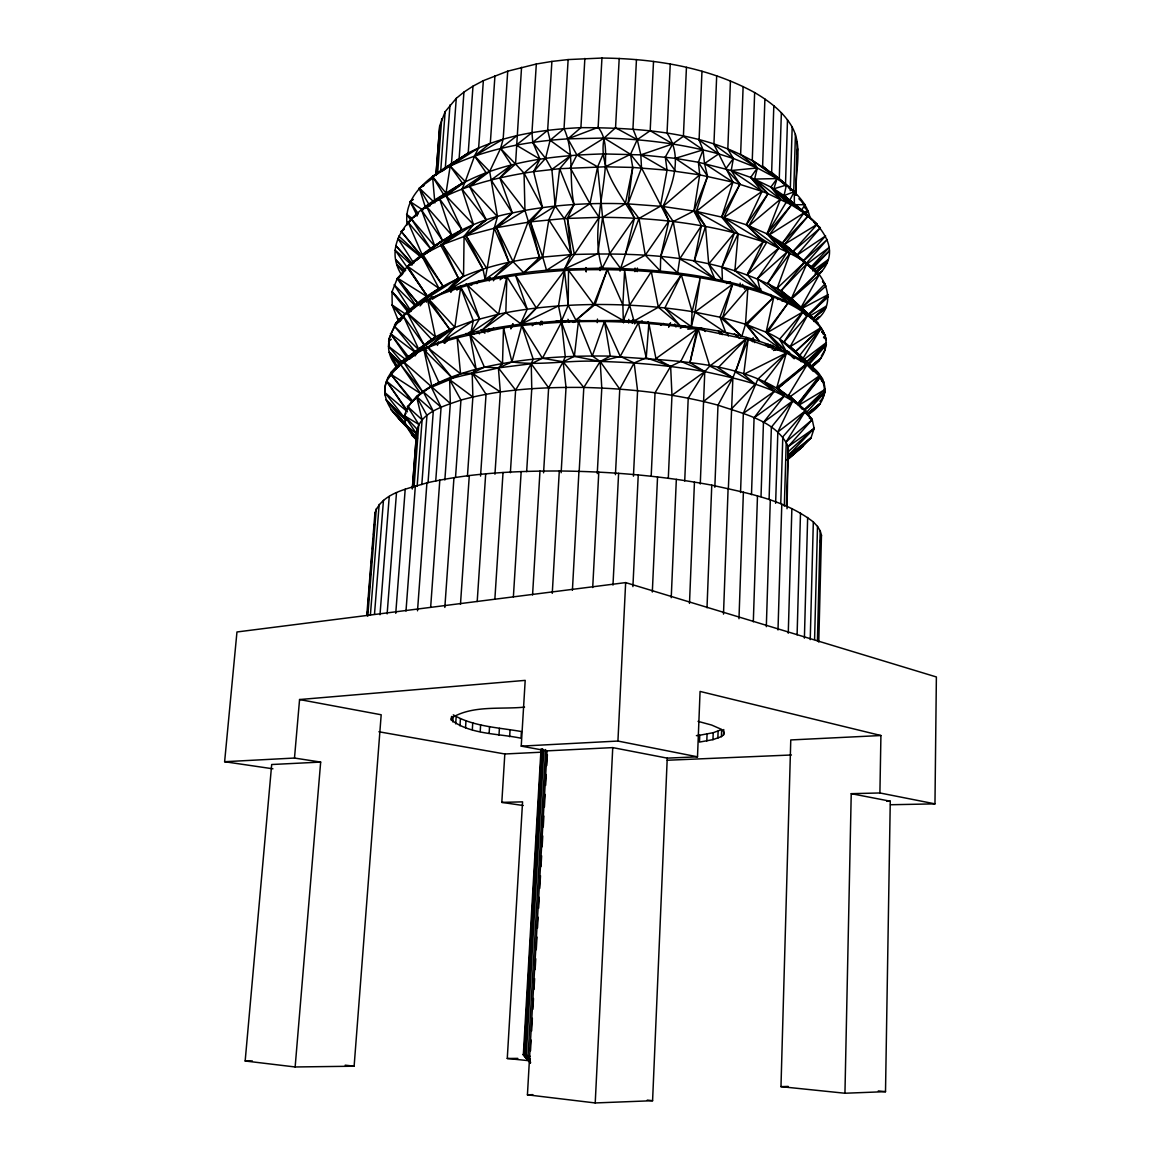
<?xml version="1.0" encoding="UTF-8"?>
<svg xmlns="http://www.w3.org/2000/svg" width="1161" height="1161" viewBox="0 0 1161 1161"><rect width="100%" height="100%" fill="white"/><g stroke="black" fill="none" stroke-linecap="round" stroke-linejoin="round"><path stroke-width="1.5" d="M453.269 714.871C473.732 726.699 498.577 727.512 521.405 731.532L521.013 738.207C498.011 733.389 470.597 734.666 451.31 720.009L451.324 718.137C472.411 704.988 500.594 709.545 524.569 707.122M760.818 292.499L760.847 288.929M811.583 367.108C824.644 358.56 831.291 341.929 821.045 328.2L820.74 327.765C798.492 302.121 764.025 293.007 732.591 284.227C678.909 271.689 623.486 268.046 568.498 270.266L564.507 270.469C518.357 273.633 471.511 279.99 429.062 299.451L427.669 300.133C402.403 310.263 373.581 341.261 397.468 367.5M890.516 804.747L934.968 803.862L936.376 676.965L625.648 582.604L236.96 631.976L224.624 761.718L272.937 768.814M885.509 1091.659L890.269 801.206L851.231 793.674L844.947 1093.241L885.509 1091.659L878.297 1090.934M934.968 803.862L879.907 792.963L880.923 735.523L700.068 691.434L697.5 756.812L667.241 758.133L612.747 747.611L547.049 750.862L521.231 746.131L525.193 680.375L299.567 699.546L294.488 758.046L224.624 761.718M826.313 339.549L823.584 337.227L826.313 339.549C818.229 310.814 784.851 300.902 760.339 290.743C709.313 274.46 655.573 268.815 602.211 268.133C591.602 235.465 602.98 200.084 605.302 166.792C605.563 153.354 607.13 138.522 598.133 127.362L601.949 58.05C654.354 58.616 708.181 67.178 754.65 92.575C769.366 101.225 783.573 112.007 792.179 127.071C803.412 147.911 794.487 172.597 796.301 194.917M810.233 639.624L813.324 521.942C784.285 499.549 746.697 492.975 711.766 485.153C661.509 475.749 610.381 471.497 559.297 470.989C514.976 470.96 470.292 473.049 426.929 482.845C408.599 488.679 382.651 492.308 374.959 512.712L366.774 615.504M814.587 639.435L817.504 526.412L813.324 521.942M817.417 640.814L820.203 530.824L817.504 526.412M818.766 642.091L821.466 535.163L820.203 530.824M416.712 440.28L412.155 435.404L405.682 425.129L404.347 415.74C417.583 378.065 465.88 376.324 498.388 367.877L502.51 363.509L503.497 327.895C567.671 318.665 633.093 319.725 697.224 328.94L748.047 339.52L786.36 352.973L806.344 363.974C828.939 377.049 831.232 400.676 808.114 414.55M797.099 634.835L800.495 513.002M804.399 638.144L807.65 517.458M819.927 401.3C830.376 391.388 822.772 374.742 812.845 367.515C798.55 354.149 784.676 339.592 766.129 332.177L745.507 324.209L722.606 317.722L692.116 311.598C660.043 306.489 627.55 304.327 595.085 304.501L593.779 304.516C561.837 304.937 529.866 307.592 498.577 314.167L481.699 330.392L505.833 312.701L506.864 276.637L527.239 309.174L520.433 324.166C482.947 329.376 444.576 336.24 411.212 355.092C397.28 363.727 381.708 377.441 385.423 395.698M786.461 506.327L788.232 446.521C775.838 420.326 742.953 413.824 717.991 405.16C674.265 393.463 628.972 388.529 583.809 387.455C542.608 387.005 500.87 389.138 460.946 400.066C444.184 406.002 418.482 412.416 416.465 433.619L412.286 488.999M795.662 195.222L797.244 141.627M787.027 508.75L788.232 446.521L812.221 419.658C766.449 358.996 678.43 362.101 610.28 356.108C565.291 355.411 519.896 358.198 476.112 369.198C453.153 375.554 428.496 383.899 412.228 401.967L386.642 381.258C410.602 342.422 462.804 336.864 503.497 327.895L511.957 361.942C541.258 366.034 570.719 359.576 600.193 361.477C635.256 362.319 670.245 365.541 704.785 371.622C739.818 379.386 777.609 386.613 805.618 410.704L786.258 441.702L784.328 506.152M788.261 633.224L791.875 508.591M844.947 1093.241L780.976 1086.652L790.772 739.949L880.923 735.523M775.635 503.308L777.841 431.965L792.789 400.864L788.711 395.117L807.2 364.569L778.073 388.224L784.255 396.061L763.459 422.401L761.021 496.647M787.492 119.83L785.46 185.629C732.402 133.979 651.292 127.71 580.906 127.652C542.376 129.51 502.887 135.14 468.217 153.005C443.009 169.782 402.33 188.503 407.119 224.944M780.772 503.627L782.79 436.841L805.618 410.704L788.711 395.117M790.249 190.622L792.179 127.071M778.001 629.973L781.788 504.266M793.66 193.771L795.43 134.357M810.044 217.876C805.807 197.312 786.128 185.542 771.644 172.452L773.821 105.724M769.104 499.041L771.383 427.146L792.789 400.864L778.073 388.224L806.344 363.974L776.84 387.571L784.255 396.061L754.084 417.786L751.486 494.659M781.368 112.69L779.263 178.954L794.298 191.681L794.371 204.713L799.566 209.343M766.318 626.679L770.309 500.057M819.085 274.417C849.475 243.229 805.995 213.363 784.052 195.599L786.432 185.02L777.101 178.562L762.617 166.154L764.896 98.99M753.315 621.803L757.48 496.008M721.402 736.611L721.663 729.558L713.217 732.707L699.749 735.232L699.488 742.082L712.956 739.644L721.402 736.611L723.55 734.884L723.738 729.558M740.544 492.525L743.345 413.345L757.872 379.11L786.36 352.973L776.84 387.571M815.646 320.567C838.3 304.4 825.819 272.937 804.558 262.212L782.587 242.896L804.007 212.869L791.425 204.873L773.836 188.793L777.101 178.562L757.32 167.968L752.27 160.131L754.65 92.575M738.976 618.726L743.388 492.148M712.956 739.644L713.217 732.707M717.846 738.193L718.108 731.198M723.492 614.125L728.107 488.52M728.353 488.766L732.896 377.746L748.047 339.52L743.722 374.35L755.23 384.204L731.27 409.122M743.127 86.538L740.631 154.457L757.32 167.968L754.606 179.07L768.016 193.713L791.425 204.873L769.322 234.856L746.291 224.755L721.663 217.092L696.339 211.418L663.004 206.498L627.999 203.872C589.28 202.493 550.256 204.67 512.335 212.971C472.933 220.213 437.741 240.429 407.584 266.29L397.222 278.64L392.012 291.832L392.215 305.299L397.439 318.375L399.979 321.22L397.628 318.68M707.005 607.769L711.766 485.153M714.842 487.272L717.991 405.16L732.896 377.746L718.064 367.761L746.073 338.997L735.668 372.042L755.23 384.204M389.472 348.315L388.862 338.809L395.77 323.106C433.692 281.746 488.171 262.43 542.753 257.089L571.154 254.578C642.004 252.343 717.875 255.202 781.092 290.758L804.558 262.212C786.534 248.512 762.211 245.697 748.976 225.756L768.016 193.713L762.066 191.391L750.688 177.43L757.32 167.968L733.36 158.506L727.816 149.188L730.443 80.922M706.802 740.95L707.064 734.057M821.466 535.163L820.276 542.143M689.489 603.401L694.452 482.076M700.272 484.006L704.785 371.622L709.763 366.049L746.073 338.997M400.937 273.938C380.198 238.673 418.7 208.356 446.013 193.176C491.959 162.337 549.211 155.516 603.241 153.92L640.828 154.863L675.252 158.346L698.4 162.264L731.227 170.522L750.688 177.43L770.889 187.081L780.482 199.17L767.116 233.724L778.944 247.99L757.48 278.596L760.339 290.743L747.249 274.678L766.391 242.838L763.314 241.691L746.291 224.755L762.066 191.391L732.954 182.175L713.928 144.37L716.685 75.813M547.049 750.862L527.428 1094.823L595.216 1102.95L652.584 1100.715L667.241 758.133M684.714 481.031L688.212 398.194L704.785 371.622L689.968 362.638L697.224 328.94L655.965 358.575L648.854 323.455L646.227 357.777L634.153 362.929L619.771 389.138L615.446 474.675M670.245 64.029L667.038 133.21C682.784 155.792 673.191 183.859 663.004 206.498L673.235 221.533L679.751 258.888L714.755 278.872L708.718 263.997L705.525 226.439L696.339 211.418L707.571 176.327L704.509 163.541L703.058 149.856L699.082 140.075L701.97 71.256M668.301 478.39L671.972 395.277L670.637 366.383L655.965 358.575M653.527 61.431L650.175 130.714L637.258 139.639L630.51 154.311L632.73 167.431L627.999 203.872L639.014 218.457L645.284 255.173L660.348 271.021L660.696 256.552L668.852 221.011L641.511 167.924L640.828 154.863L672.785 143.891L683.394 136.33L686.441 67.323M671.232 597.697L676.341 479.333M740.007 286.752L740.167 283.153M651.19 476.097L655.036 392.781L670.637 366.383L680.839 361.347L697.224 328.94M652.322 592.023L657.547 476.953M632.905 586.624L638.245 474.936M632.31 323.382L632.484 319.812M634.864 271.63L635.038 268.06M595.216 1102.95L612.747 747.611M634.661 323.904L634.835 320.305M637.229 271.63L637.404 268.031M697.5 756.812L617.928 741.052L625.648 582.604M633.442 476.184L637.578 390.72L634.153 362.929L620.25 356.383L600.193 361.477L574.361 356.354L563.158 361.753L548.631 387.789L543.58 472.788M601.949 58.05L568.135 59.574L564.028 128.639C574.898 152.541 568.426 179.36 574.042 204.467L567.381 218.355L571.154 254.578L564.58 269.033C525.367 271.166 486.241 277.145 448.959 289.8L414.985 305.996L438.989 288.421L421.632 255.58L451.527 234.87L439.656 198.995L462.368 183.061L450.178 166.096L432.574 176.617L434.853 202.899L419.382 188.126L431.921 178.794M620.061 271.166L620.235 267.581M681.304 274.838L664.89 307.912L691.317 326.604L692.116 311.598L681.304 274.838L658.345 307.244L633.979 321.031L623.326 320.523L622.862 304.893L624.647 270.078L629.639 305.183L633.979 321.031C694.975 326.502 761.137 331.248 812.845 367.515L790.148 346.66L807.693 315.11L784.009 342.016L807.896 363.654L790.148 346.66L820.74 327.765L795.372 351.783L822.772 379.284L801.351 358.909L813.353 371.491M636.46 59.559L632.948 128.9L637.258 139.639L640.828 154.863L667.067 170.145L699.706 174.847L732.954 182.175L721.663 217.092L734.492 232.824L763.314 241.691L747.249 274.678L778.944 247.99L748.976 225.756L780.482 199.17L754.606 179.07L777.101 178.562L770.889 187.081L786.331 202.101L767.116 233.724L787.202 251.922L767.74 283.226L787.898 301.889L757.48 278.596L787.202 251.922M623.53 322.874L623.718 319.29M612.979 585.115L618.61 473.311M628.623 322.961L628.798 319.377M597.262 473.601L601.79 388.05L600.193 361.477L592.284 355.992L578.41 321.626L574.361 356.354L561.489 322.221L542.434 358.27L531.245 363.756L498.388 367.877L484.427 367.166L472.193 373.116L460.54 373.74L449.641 379.662L431.384 387.252L441.093 407.221L435.723 481.089M738.135 233.796L721.939 267.074L760.339 290.743L734.884 270.644L738.135 233.796L723.854 217.673L739.949 184.12L731.227 170.522L733.36 158.506L718.659 153.92L704.509 163.541L732.954 182.175L696.339 211.418L734.492 232.824L708.718 263.997L722.418 280.469L721.939 267.074L734.492 232.824C691.419 221.94 646.938 217.557 602.588 217.354L599.149 217.354L589.977 203.712L570.312 167.895L576.886 154.993L604.141 138.043L615.548 127.783L619.205 58.427M592.705 587.539L598.786 472.121M597.262 322.642L597.465 319.057M600.063 270.586L600.266 267.001M585.725 271.166L585.928 267.552M586.203 271.95L586.392 268.351M572.402 590.296L578.947 471.337M579.194 471.163L583.809 387.455L600.193 361.477L610.28 356.108L604.475 321.495L592.284 355.992M541.026 748.976L523.335 1054.798L530.461 1062.997M529.663 1061.807L523.93 1055.073L541.577 749.237M542.579 748.671L524.903 1055.349L530.504 1062.068M552.259 593.373L559.297 470.989M529.576 1059.674L526.281 1055.639L543.841 750.093M561.14 472.73L566.031 387.368L563.158 361.753L565.262 356.717L561.489 322.221M584.868 58.427L580.906 127.652L567.86 138.856C527.515 141.395 486.952 148.753 450.178 166.096L446.013 193.176L425.434 208.399M545.597 749.585L528.052 1055.959L530.2 1058.629M530.504 1050.85L531.128 1040.024M531.636 1030.983L532.362 1018.342M532.87 1009.315L533.494 998.475M534.002 989.448L534.626 978.621M535.134 969.595L535.758 958.754M536.266 949.727L536.992 937.087M537.499 928.045L538.124 917.219M538.631 908.192L539.255 897.351M539.763 888.325L540.489 875.684M540.997 866.657L541.621 855.817M542.129 846.79L542.753 835.949M543.261 826.922L543.885 816.081M544.407 807.055L545.119 794.414M545.641 785.387L546.25 774.547M546.773 765.52L547.382 754.694M603.241 153.92L597.625 166.85L602.588 217.354L609.728 253.679L620.627 268.496L625.445 254.07L634.443 218.195C620.554 193.292 597.813 168.577 604.141 138.043C642.744 139.044 681.391 143.587 718.659 153.92L699.082 140.075M530.185 1060.835L507.27 1058.484L522.566 801.859L501.813 802.382L504.817 753.982L378.907 731.764M532.565 594.969L539.981 471.061M498.983 735.073L499.404 728.339M513.38 596.885L521.173 471.569M509.635 736.698L510.056 729.979M526.659 471.642L531.767 388.703L531.245 363.756L533.204 359.184L521.84 325.428L511.957 361.942L498.388 367.877L500.333 391.968L494.949 474.21M420.035 305.923L427.799 297.042L407.584 266.29L442.515 240.516L426.638 206.614C458.726 186.282 496.487 177.357 533.61 171.625L545.568 158.331L550.111 140.278L547.658 130.308L551.896 61.431L568.135 59.574M494.876 598.974L503.032 472.498M489.129 733.346L489.565 726.583M510.376 472.716L515.615 390.096L531.245 363.756L548.631 387.789M536.324 64.015L507.734 71.169L483.353 80.66L478.637 147.94L474.559 155.951L465.271 181.58L446.042 195.846L461.846 229.544L442.443 244.594L458.363 278.089L415.594 305.604L442.936 285.969L422.967 254.752L442.443 244.594L466.054 235.727L496.487 227.672L530.461 221.824L542.535 207.601L533.61 171.625L539.996 159.188L532.812 142.368L531.956 132.644L536.324 64.015L551.896 61.431M477.2 601.529L485.69 473.833M472.309 729.688L472.759 722.839M507.734 71.169L503.163 139.189L500.551 148.463L511.464 165.036L499.84 177.865L512.335 212.971L496.487 227.672L509.099 262.517L494.078 277.566L513.104 261.718L527.994 222.157L542.535 207.601L524.046 173.105L515.542 164.035L521.55 67.28M480.204 731.546L480.654 724.74M455.692 723.869L456.157 716.874M459.959 725.828L460.424 718.877M480.552 476.083L486.053 394.261L472.193 373.116L476.112 369.198L469.886 334.441L502.51 363.509M465.532 727.773L465.982 720.865M467.433 476.315L472.875 396.975L472.193 373.116L500.333 391.968M494.963 75.639L490.305 143.311L474.559 155.951L486.111 172.728L469.552 186.428L486.343 219.995L466.054 235.727L482.976 269.105L485.167 279.453L509.099 262.517L494.238 228.166L497.488 216.657L489.666 171.465L474.559 155.951L503.163 139.189M451.31 720.009L451.556 716.453M460.467 604.373L469.291 475.56M452.79 721.924L453.138 716.627M444.852 480.001L450.323 403.491L449.641 379.662L451.295 376.991L428.119 347.879L460.54 373.74L457.1 337.764L476.112 369.198M486.111 172.728L461.962 189.141L486.343 219.995L464.081 236.365L482.976 269.105L448.959 289.8L463.544 275.912L464.081 236.365L473.499 224.552L461.962 189.141L465.271 181.58L450.178 166.096L468.217 153.005L472.991 86.161L483.353 80.66M444.837 607.421L453.966 477.65M455.547 477.098L460.946 400.066L449.641 379.662L472.875 396.975M472.991 86.161L463.95 92.082L459.132 158.476L448.639 166.357M430.658 607.232L439.816 480.088M417.147 486.227L422.111 419.803L416.552 396.554L431.776 385.989L423.939 349.737L451.295 376.991M440.687 171.277L445.142 111.717L456.273 98.351L463.95 92.082M421.82 484.587L426.958 415.406L416.552 396.554L433.285 411.197L428.032 482.729M445.273 168.606L450.004 104.911M417.51 610.802L426.929 482.845M448.915 166.72L451.426 164.296L456.273 98.351M395.756 613.298L405.204 489.187M435.926 175.195L439.729 125.765L445.142 111.717M412.402 488.404L416.886 428.946L404.347 415.74L406.002 413.418M435.97 175.514L439.729 125.765M414.071 486.633L418.758 424.316L407.526 406.466L420.514 393.535L400.24 364.061L422.706 391.823L403.36 361.622L450.323 403.491M437.552 174.208L441.717 118.683M405.987 611.092L415.362 485.878M379.995 614.779L389.24 496.458M387.135 613.893L396.496 492.728M295.141 1066.974L320.668 762.08L271.689 764.518L245.16 1060.994L295.141 1066.974L354.12 1066.204L381.185 714.77L299.567 699.546M367.166 615.214L367.442 611.644M367.732 608.059L368.588 597.349M369.009 591.979L369.72 583.054M370.011 579.484L370.998 566.974M371.288 563.404L372.144 552.68M372.42 549.109L373.276 538.385M373.566 534.815L374.422 524.104M367.776 616.172L376.338 508.518M370.388 615.083L379.168 504.382M374.524 613.879L383.464 500.347M485.167 279.453L494.238 228.166L512.335 212.971L491.132 179.999L511.464 165.036M547.658 130.308L532.812 142.368L545.568 158.331L551.867 169.419L555.205 206.063L564.231 218.544L571.154 254.578L546.541 270.281L542.753 257.089L548.819 219.763L555.205 206.063L559.675 168.693L570.951 155.443L550.111 140.278L564.028 128.639M825.66 344.73L825.021 349.911L821.32 356.093M796.925 154.108L797.651 148.811M479.566 318.84L467.419 285.301L498.577 314.167L470.844 332.801L479.566 318.84L460.685 287.275L454.851 327.242L443.183 340.724L473.267 320.697L498.577 314.167L506.864 276.637M714.755 278.872L694.249 261.196L701.433 225.698L693.93 210.968L699.706 174.847L698.4 162.264L703.058 149.856L683.394 136.33M664.89 307.912L679.533 325.022L658.345 307.244L651.306 271.674L629.639 305.183L623.326 320.523L561.576 320.77L558.499 305.923L564.507 270.469L536.353 308.013L521.216 324.064L505.833 312.701M406.669 409.673L386.642 381.258C379.11 401.009 396.743 416.814 409.107 429.483M650.175 130.714L672.785 143.891L665.297 157.069L667.067 170.145L660.42 206.208L639.014 218.457L625.445 254.07M470.844 332.801L473.267 320.697L460.685 287.275M788.232 446.521L814.137 428.424L811.06 437.712L787.811 455.881L788.725 451.252L814.137 428.424L812.221 419.658L804.834 411.923M667.067 170.145L632.73 167.431L625.344 203.77L602.588 217.354L597.842 253.679L564.58 269.033L599.149 217.354L564.231 218.544L530.461 221.824L539.473 257.481L523.698 272.733L513.104 261.718L496.487 227.672L524.961 210.417L524.046 173.105L539.996 159.188L516.239 145.11L531.956 132.644M773.777 297.056L766.129 332.177L780.932 349.185L746.915 324.674L773.777 297.056L745.507 324.209L741.806 336.429L720.009 317.098L732.591 284.227L694.989 312.077L691.317 326.604M692.116 311.598L700.315 277.668L694.989 312.077L725.756 332.685L720.009 317.098M489.216 281.064L490.058 277.61M689.968 362.638L698.182 329.085L709.763 366.049L732.896 377.746L703.595 401.503M540.112 324.775L541.041 321.35M437.407 345.427L438.35 342.074M540.257 324.804L541.215 321.394M487.91 332.031L488.854 328.679M741.806 336.429L722.606 317.722L732.591 284.227M694.249 261.196L705.525 226.439L693.93 210.968L707.571 176.327L698.4 162.264M564.507 270.469L568.222 305.328L575.929 320.233L595.085 304.501L607.232 269.628L622.862 304.893M777.159 288.305L789.959 253.359L769.322 234.856L804.007 212.869L770.889 187.081L791.425 204.873L767.116 233.724L789.959 253.359L767.74 283.226L795.865 306.098L781.092 290.758L806.808 263.823L784.546 244.303L769.322 234.856L804.558 262.212L777.159 288.305L795.865 306.098M723.55 734.884L724.217 733.07L723.39 731.154L721.025 729.166L711.678 725.059L698.037 721.358M575.929 320.233L593.779 304.516L607.232 269.628M668.649 327.3L670.507 322.656M510.869 328.679L512.872 323.963M510.927 328.708L512.973 323.992M771.644 172.452L794.298 191.681L789.756 200.229L817.228 224.305L792.978 251.473L817.271 272.98L791.57 298.783L800.074 309.218L818.345 323.397L791.381 298.609L806.808 263.823L784.546 244.303L808.143 215.99L784.052 195.599L773.836 188.793L786.432 185.02L762.617 166.154M517.08 135.619L500.551 148.463L489.666 171.465L469.552 186.428L497.488 216.657L466.054 235.727L486.488 268.075M414.956 356.021L419.063 350.041L403.36 316.082L424.157 345.02L402.04 361.347L449.757 329.434L473.267 320.697M721.663 217.092L739.949 184.12L725.727 168.882L733.36 158.506L713.928 144.37M806.184 315.618L800.074 309.218L819.085 275.012L792.978 251.473L820.334 227.89L813.846 222.099M772.181 349.316L773.908 346.312M458.769 289.234L460.525 286.259L456.912 290.148M795.372 351.783L821.045 328.2L801.105 361.666L799.392 357.806M801.221 210.721L804.994 204.713L798.884 198.749M784.009 342.016L803.035 311.859L767.203 332.67L786.403 351.565L779.597 339.201L803.035 311.859M493.425 280.788L496.298 276.231M701.433 225.698L679.751 258.888L677.618 272.922L660.696 256.552L673.235 221.533L693.93 210.968M476.866 283.647L478.825 280.643M450.758 292.412L454.735 286.694M564.231 218.544L574.042 204.467L559.675 168.693L533.61 171.625M746.291 224.755L768.016 193.713L750.688 177.43M767.203 332.67L787.855 303.282L766.129 332.177L786.403 351.565M754.084 417.786L774.256 391.373L764.504 381.737L786.36 352.973L743.722 374.35M798.826 356.514L821.045 328.2M429.86 299.436L432.081 296.665M722.606 317.722L747.858 288.276L745.507 324.209L759.657 341.494L746.915 324.674M799.116 257.945L796.649 255.478L820.334 227.89L814.993 223.71M805.473 264.273L827.227 239.485L802.788 261.66M809.057 364.423L826.4 344.759L805.719 362.929M768.379 347.284L770.701 344.657M802.715 261.486L825.602 235.901L796.649 255.478L792.978 251.473M805.763 413.185L825.152 392.2L804.631 409.702M810.349 267.814L829.244 247.395L806.082 264.723M787.114 460.061L802.904 446.332L811.06 437.712L788.188 457.971M787.811 455.881L814.137 428.424M812.685 268.336L829.447 250.878L811.031 268.06M807.679 363.988L826.4 344.759M734.884 270.644L763.314 241.691L723.854 217.673L762.066 191.391L731.227 170.522L757.32 167.968L727.816 149.188M804.979 214.596L808.216 211.302L804.617 207.514M520.433 324.166L536.353 308.013L515.528 275.273L527.239 309.174M801.322 307.955L825.108 283.864L822.641 281.397M808.172 314.776L828.228 294.589L801.729 308.579M444.561 343.366L449.655 338.315M791.381 298.609L814.137 319.057L781.092 290.758L791.381 298.609L817.271 272.98M530.2 1056.263L523.161 1054.565L524.003 1054.144M446.042 195.846L473.499 224.552L442.443 244.594L463.544 275.912L446.825 290.569L458.363 278.089L440.774 245.334L451.527 234.87L426.638 206.614L462.368 183.061M805.719 362.58L826.414 342.524L802.512 360.592M804.428 409.441L825.239 389.312L798.275 405.552L820.421 376.919L797.462 404.188L819.492 375.685L790.38 396.467L796.286 402.911M815.211 271.935L828.04 259.73L812.685 270.934M808.448 315.066L828.301 296.548L808.448 314.936M815.182 273.778L826.763 263.039L815.936 272.429M787.158 459.741L811.06 437.712M770.265 347.516L772.747 345.238M813.15 318.187L826.429 306.054L809.362 316.285M801.467 308.231L826.052 285.867M775.301 350.143L777.841 347.836M437.421 200.592L443.836 194.83L432.574 176.617L468.217 153.005M807.969 414.332L820.072 403.535L807.94 413.389M812.047 365.889L817.199 361.39M817.605 274.91L821.698 271.34L817.562 274.46M810.639 367.21L821.248 357.951L810.523 366.426M804.631 410.065L825.152 392.2M500.086 279.786L502.757 277.464M811.554 367.065L819.477 360.171L811.597 366.441M791.57 298.783L819.085 275.012L803.252 261.225M787.869 459.306L802.904 446.332L800.031 448.073M814.064 321.51L819.535 316.822L813.861 320.654M387.614 377.949L390.357 375.598M409.572 359.17L416.422 353.307L394.421 326.212L419.063 350.041M786.258 441.702L812.221 419.658L804.617 411.966M815.167 320.871L817.924 318.535L815.211 320.813M416.248 305.909L397.222 278.64L418.889 304.559L397.526 278.147L402.94 273.59M811.191 367.137L819.477 360.171M773.531 350.535L777.449 347.255M775.403 350.23L778.044 348.024M388.558 341.537L391.272 339.288M417.205 215.902L410.152 201.608L412.895 199.344M807.809 413.621L820.072 403.535M523.698 272.733L542.753 257.089L530.461 221.824L555.205 206.063M787.564 458.885L802.904 446.332M404.115 316.314L395.77 323.106L402.911 318.056M406.916 314.05L427.799 297.042L407.047 266.783L419.905 257.742M404.043 229.138L401.227 231.416L422.473 257.713M767.653 346.733L770.454 344.469M417.713 351.115L390.735 372.725L399.297 366.252M532.231 325.719L536.411 322.381M431.602 339.346L424.157 345.02L407.148 312.875L431.602 339.346L411.212 355.092L435.404 336.908L449.757 329.434L429.062 299.451L454.851 327.242L429.976 345.731L449.757 329.434L427.669 300.133L435.404 336.908L402.04 361.347M777.841 431.965L805.618 410.704L798.826 405.276M405.015 361.927L416.422 353.307L390.517 333.613L407.337 358.096M440.774 245.334L461.846 229.544L439.656 198.995L465.271 181.58M781.933 300.946L784.763 298.827M441.673 171.552L444.46 169.477M401.604 319.623L394.522 324.877L400.458 320.857M407.047 266.783L427.77 297.085L397.526 278.147L401.691 275.07M418.366 213.624L411.284 218.849L431.326 249.717L408.091 222.186L410.907 220.155M415.594 305.604L438.989 288.421L407.584 266.29L442.515 240.516L421.588 210.126L446.013 193.176L432.574 176.617L451.426 164.296M763.459 422.401L792.789 400.864M551.867 169.419L570.951 155.443M397.526 278.147L400.429 276.028M422.967 254.752L442.515 240.516M726.583 283.531L728.963 281.804M671.972 395.277L704.785 371.622L680.839 361.347M404.101 229.341L401.227 231.416L421.603 255.942M743.345 413.345L774.256 391.373L757.872 379.11M809.348 412.17L817.605 406.292M425.608 253.737L429.904 250.718L420.935 256.958M407.584 266.29L417.975 259.034M423.678 185.165L419.382 188.126L425.565 207.877M418.149 213.595L410.152 201.608L413.127 199.561M443.836 194.83L421.588 210.126L434.925 246.393L411.284 218.849L417.176 214.858M489.347 331.045L493.672 328.099M411.11 220.242L408.091 222.186L422.444 255.347M450.178 166.096L478.637 147.94M432.24 299.306L447.536 289.626M660.551 325.24L663.497 323.44M784.546 244.303L817.228 224.305L789.756 200.229M680.346 328.244L685.092 325.631M423.867 185.673L419.382 188.126L429.904 206.077M620.627 268.496L645.284 255.173L668.852 221.011L663.004 206.498L699.706 174.847L675.252 158.346L703.058 149.856M777.565 349.896L780.772 348.198M559.675 168.693L605.302 166.792L630.51 154.311L641.511 167.924L627.999 203.872L634.443 218.195L609.728 253.679L602.211 268.133L564.58 269.033M558.499 305.923L521.216 324.064L561.576 320.77L568.222 305.328L568.498 270.266L593.779 304.516M637.563 323.092L642.251 320.828M574.376 254.404L567.381 218.355L589.977 203.712L597.625 166.85L576.886 154.993L567.86 138.856L598.133 127.362M573.157 322.439L579.861 319.899M777.464 299.538L780.207 298.537M765.026 345.267L768.451 344.295M727.207 282.457L730.487 281.731M696.397 735.639L699.749 735.232M803.456 211.853L808.216 211.302M687.762 329.187L701.447 327.924L705.337 331.524M521.231 746.131L617.928 741.052M504.817 753.982L540.968 752.212M667.227 760.252L791.41 754.984M527.428 1094.823L532.855 1094.649M780.976 1086.652L788.188 1086.42M851.231 793.674L879.907 792.963M567.86 138.856L604.141 138.043L630.51 154.311M886.67 801.293L890.269 801.206M245.16 1060.994L252.3 1060.922M507.27 1058.484L517.821 1058.382M794.371 204.713L804.994 204.713L802.309 202.464M605.302 166.792L632.73 167.431M345.18 1065.174L354.12 1066.204M647.272 1100.106L652.584 1100.715M501.813 802.382L523.205 805.516M294.488 758.046L320.668 762.08M556.25 320.944L563.274 322.424M670.637 366.383L646.227 357.777L638.448 322.743L620.25 356.383L604.475 321.495M483.295 332.438L481.235 329.608L486.241 331.422M468.565 283.719L471.743 285.185M466.127 333.41L469.16 334.992M615.548 127.783L637.258 139.639M809.29 418.047L812.221 419.658M595.085 304.501L623.326 320.523M560.632 319.536L565.247 322.25M418.758 424.316L404.347 415.74L416.465 433.619L417.467 438.321L405.682 425.129L416.465 433.619M502.249 276.565L505.166 278.364M426.755 346.399L429.672 348.3M412.228 401.967L390.633 374.074L420.514 393.535M410.152 201.608L422.88 210.01M405.436 314.05L392.142 304.98L403.883 317.621M788.406 187.647L794.298 191.681L784.052 195.599L808.143 215.99L782.587 242.896L806.808 263.823M822.656 333.541L825.442 335.5L821.828 331.756L825.442 335.5M412.14 218.384L406.553 214.35L410.689 219.908M764.504 381.737L784.255 396.061M821.451 380.677L824.252 382.724L820.624 378.979M752.27 160.131L777.101 178.562M400.139 320.392L397.439 318.375L399.921 320.958M405.581 359.46L388.442 346.239L402.403 362.609M420.877 256.915L397.802 238.382L413.809 263.242M407.148 312.875L435.404 336.908M407.482 411.836L384.712 392.418L406.292 420.079M468.057 333.033L470.8 335.398M779.597 339.201L807.896 363.654M441.093 407.221L423.272 391.794L433.285 411.197M476.895 331.582L479.508 333.846M796.649 255.478L799.29 257.786M412.155 435.404L415.914 438.698M803.456 212.826L807.345 216.309M822.496 281.528L825.108 283.864M734.434 333.831L739.63 338.461M407.496 426.726L398.383 418.149L409.818 429.019M411.937 265.23L395.146 250.137L407.511 267.872M821.683 380.387L824.252 382.724M404.754 271.572L396.859 264.374L403.564 272.617M422.111 419.803L407.526 406.466L407.627 409.543M398.789 236.046L420.979 256.668M399.268 364.801L389.37 352.334L401.285 363.48M397.599 367.326L395.146 364.931L397.642 367.515M481.235 329.608L484.892 333.222M415.711 306.243L394.116 284.721L411.096 311.279M409.369 428.641L386.047 399.674L406.118 420.18M800.074 309.218L806.111 315.487M405.537 269.962L395.741 259.803L405.595 270.368M386.047 399.674L406.19 420.543M500.551 148.463L515.542 164.035L499.84 177.865L524.961 210.417L539.473 257.481M799.914 406.771L802.382 409.354M389.37 352.334L400.153 363.654M409.223 428.888L391.083 409.615L409.383 429.164M403.331 317.156L392.215 305.299L402.461 317.098M412.518 263.982L395.727 245.566L412.431 264.331M403.665 422.88L409.586 429.396M466.185 284.155L468.551 286.767M392.07 291.527L410.065 311.787L392.012 291.832L408.73 313.035M466.069 284.111L468.333 286.665M526.281 1055.639L529.851 1059.732M530.504 1062.533L523.393 1054.333L530.417 1062.62M523.93 1055.073L529.851 1061.88M523.161 1054.565L530.272 1062.75M471.83 331.683L474.051 334.281M468.855 332.685L471.076 335.282M424.563 348.024L426.769 350.695M390.633 374.074L412.779 401.242M583.809 387.455L563.158 361.753L542.434 358.27L521.84 325.428M787.26 350.666L792.76 357.603M405.682 425.129L416.567 438.873M498.388 367.877L515.615 390.096M390.517 333.613L408.803 357.269M788.885 351.725L794.182 358.778M665.297 157.069L675.513 171.146M396.38 364.83L390.154 353.394M600.193 361.477L619.771 389.138M421.632 255.58L442.936 285.969M720.313 331.741L722.316 334.673M386.642 381.258L406.495 410.37M424.621 299.509L426.435 302.179M548.819 219.763L571.154 254.578M750.949 338.823L752.792 341.769M469.465 331.915L471.279 335.021M742.561 284.401L744.796 289.249M423.939 349.737L438.858 382.303M718.499 330.711L719.951 333.918M469.886 334.441L484.427 367.166M770.454 294.415L771.905 297.724M746.596 337.459L747.945 340.724M567.976 319.246L569.195 322.221M674.773 323.992L675.978 326.981M648.128 321.597L649.318 324.616M727.076 332.699L728.295 335.964M753.054 337.662L754.766 342.655M785.083 349.838L786.2 353.176M439.119 132.876L439.511 136.447M374.959 512.712L374.988 516.95M542.187 321.394L542.187 324.804M449.002 337.938L444.155 343.134L448.959 337.909M825.631 307.912L813.368 318.593L825.631 307.912"/></g></svg>
